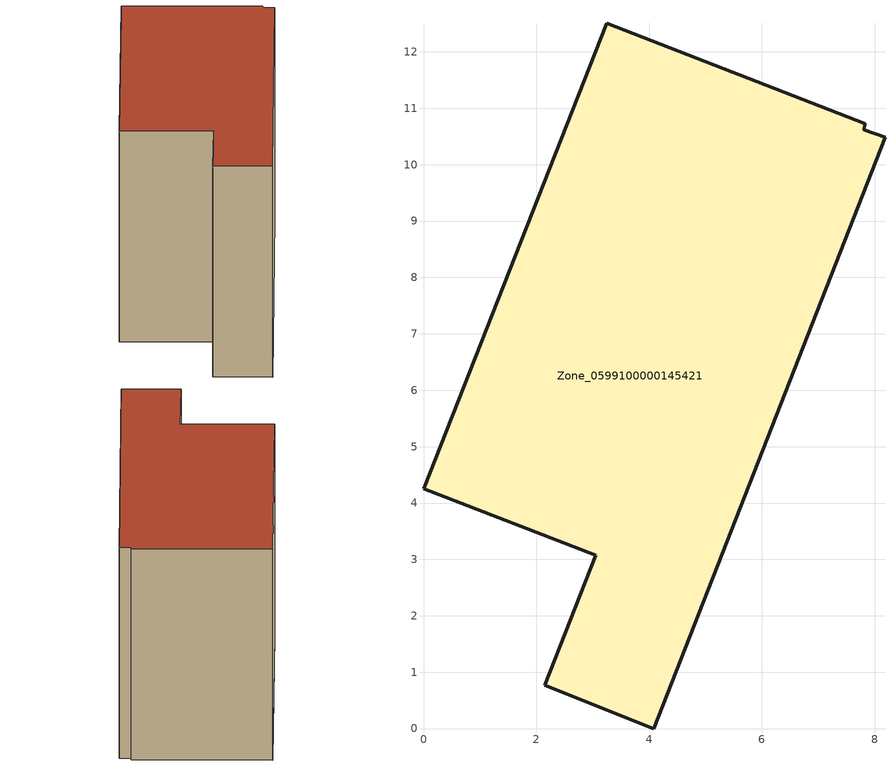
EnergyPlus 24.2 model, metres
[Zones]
Zone_0599100000145421
 floor ground (C_G): 8.18,10.48 4.09,0 2.15,0.77 3.06,3.07 0,4.26 3.25,12.5 7.83,10.73 7.81,10.62 z0
 wall outside (C_F): 7.83,10.73 3.25,12.5 0,4.26 3.06,3.07 2.15,0.77 4.09,0 8.18,10.48 7.81,10.62 7.83,10.73 z0:8.41
 roof outside (C_R): 8.18,10.48 7.81,10.62 7.83,10.73 3.25,12.5 0,4.26 3.06,3.07 2.15,0.77 4.09,0 z8.41
[BUILDING]
Pand.0599100000145421: North Axis=0; Terrain=City; Loads Convergence Tolerance Value=0.04; Temperature Convergence Tolerance Value=0.4; Solar Distribution=FullExterior; Maximum Number of Warmup Days=25; Minimum Number of Warmup Days=1
[Site:Location]
Rotterdam.The.Hague.AP_ZH_NLD Design_Conditions: Latitude=51.96; Longitude=4.45; Time Zone=1; Elevation=-4.5
[SITE:GROUNDTEMPERATURE:BUILDINGSURFACE]
18, 18, 18, 18, 18, 18, 18, 18, 18, 18, 18, 18
[MATERIAL] Thermal Absorptance=0.9; Solar Absorptance=0.7; Visible Absorptance=0.7
Name | Roughness | Thickness | Conductivity | Density | Specific Heat
G.TI.1946 | MediumSmooth | 0.15 | 1 | 540 | 1210
F.TI.1946 | Rough | 0.3 | 0.857143 | 1920 | 840
R.TI.1946 | MediumRough | 0.2 | 0.1 | 1500 | 1000
[CONSTRUCTION]
C_G: G.TI.1946
C_F: F.TI.1946
C_R: R.TI.1946
[ZONE]
Zone_0599100000145421: Type=1; Multiplier=1; Ceiling Height=Autocalculate; Volume=Autocalculate; Floor Area=autocalculate; Part of Total Floor Area=Yes
[ZONEINFILTRATION:DESIGNFLOWRATE]
Infil_Zone_0599100000145421: Zone or ZoneList or Space or SpaceList=Zone_0599100000145421; Schedule=AlwaysOn; Design Flow Rate Calculation Method=Flow/Area; Flow Rate per Floor Area=0.003; Constant Term Coefficient=1; Temperature Term Coefficient=0; Velocity Term Coefficient=0; Velocity Squared Term Coefficient=0
[HVACTEMPLATE:ZONE:IDEALLOADSAIRSYSTEM]
Zone_0599100000145421: Maximum Heating Supply Air Temperature=50; Minimum Cooling Supply Air Temperature=13; Maximum Heating Supply Air Humidity Ratio=0.0156; Minimum Cooling Supply Air Humidity Ratio=0.0077; Heating Limit=NoLimit; Cooling Limit=NoLimit; Dehumidification Control Type=ConstantSensibleHeatRatio; Cooling Sensible Heat Ratio=0.7; Dehumidification Setpoint=60; Humidification Control Type=None; Humidification Setpoint=30; Outdoor Air Method=None; Outdoor Air Flow Rate per Person=0.00944; Outdoor Air Flow Rate per Zone Floor Area=0; Outdoor Air Flow Rate per Zone=0; Demand Controlled Ventilation Type=None; Outdoor Air Economizer Type=NoEconomizer; Heat Recovery Type=None; Sensible Heat Recovery Effectiveness=0.7; Latent Heat Recovery Effectiveness=0.65
[ZONECONTROL:THERMOSTAT]
ThermostatControl_Zone_0599100000145421: Zone or ZoneList=Zone_0599100000145421; Control Type Schedule=DualSetpointControlType; Control 1=Thermostat_Zone_0599100000145421; Temperature Difference Between Cutout And Setpoint=0
[THERMOSTATSETPOINT:DUALSETPOINT]
Thermostat_Zone_0599100000145421: Heating Setpoint Temperature Schedule=HeatingSetpoint_Zone_0599100000145421; Cooling Setpoint Temperature Schedule=CoolingSetpoint_Zone_0599100000145421
[SCHEDULE:COMPACT]
HeatingSetpoint_Zone_0599100000145421: Through: 12/31, For: AllDays, Until: 24:00, 21
CoolingSetpoint_Zone_0599100000145421: Through: 12/31, For: AllDays, Until: 24:00, 24
DualSetpointControlType: Through: 12/31, For: AllDays, Until: 24:00, 4
AlwaysOn: Through: 12/31, For: AllDays, Until: 24:00, 1
